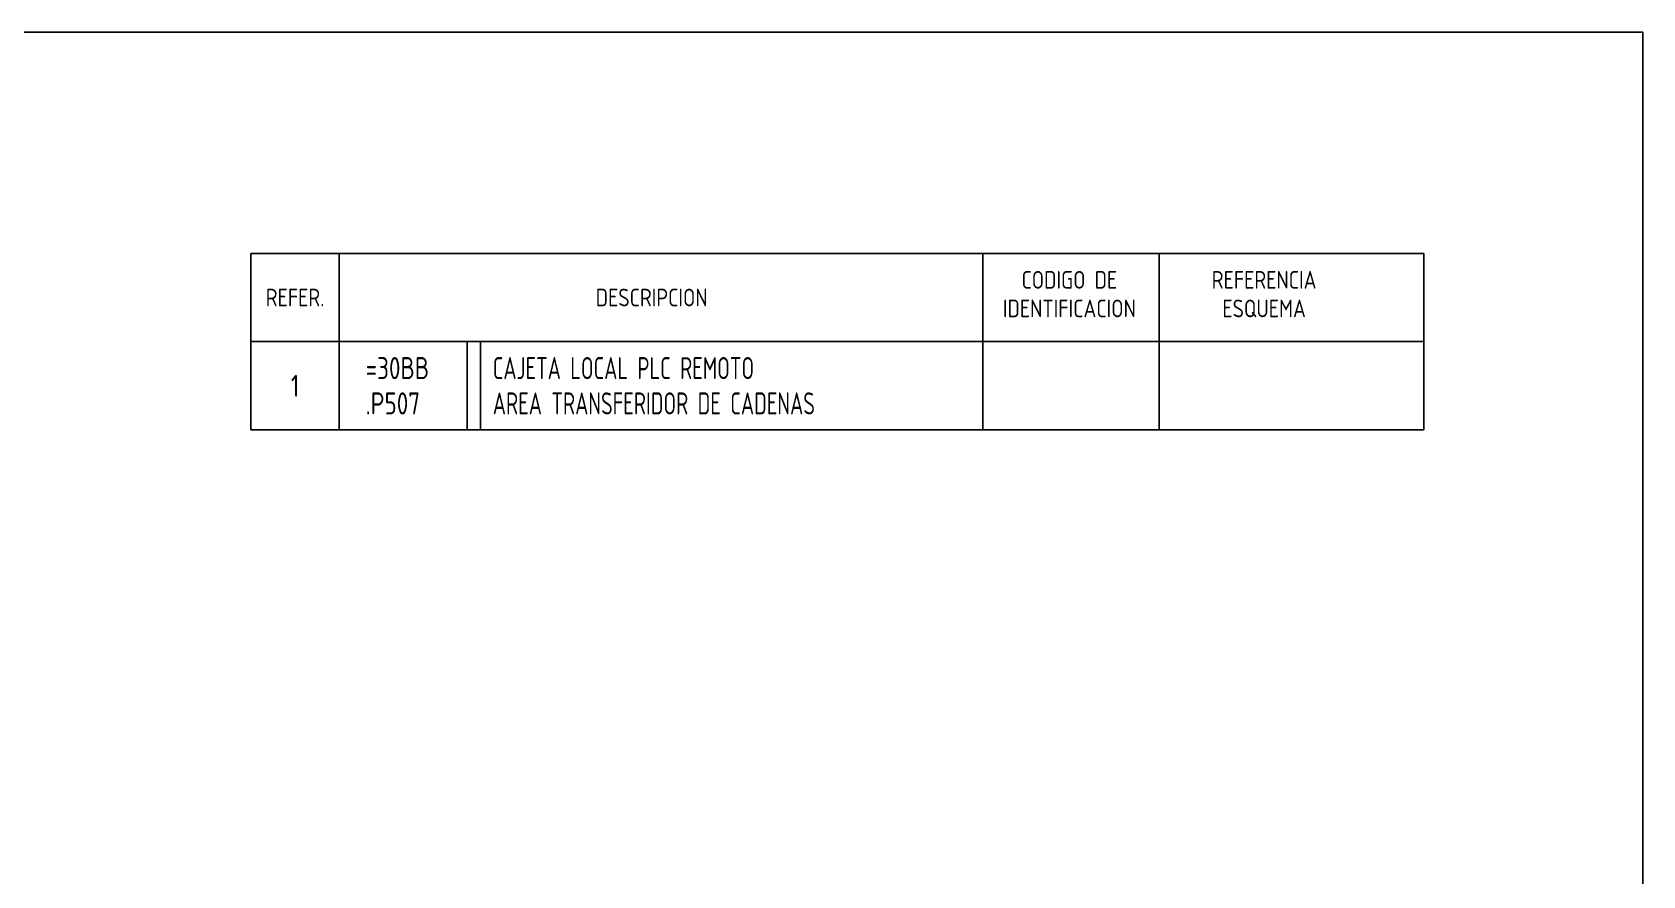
# Model space of a CAD drawing. Extents: x 10 to 656, y -396 to 292.
# Drawn here: x 232.5 to 415, y 196.4 to 292 of the extents above; entities that cross this region are included whole.
import ezdxf
from ezdxf.enums import TextEntityAlignment as Align

# ---------------------------------------------------------------- set-up
doc = ezdxf.new("R2010")
doc.units = 0
doc.header["$LTSCALE"] = 5
doc.header["$MEASUREMENT"] = 0
doc.layers.get('0').update_dxf_attribs({"linetype": 'CONTINUOUS'})
doc.styles.add('DIN', font='DIN.shx', dxfattribs={"width": 0.85})

msp = doc.modelspace()

# ---------------------------------------------------------------- linework, layer by layer
at = {"color": 3}
for p, q in [((161.37, 292), (288.18, 292)), ((288.18, 292), (415, 292)), ((415, 292), (415, 172)), ((390.2, 266.95), (257.28, 266.95)), ((257.28, 266.95), (257.28, 246.95)), ((267.28, 266.95), (267.28, 246.95)), ((340.2, 246.95), (340.2, 266.95)), ((360.2, 246.95), (360.2, 266.95)), ((390.2, 246.95), (390.2, 266.95)), ((390.2, 256.95), (257.28, 256.95)), ((257.28, 246.95), (390.2, 246.95))]:
    msp.add_line(p, q, dxfattribs=at)
for p, q in [((281.78, 256.95), (281.78, 246.95)), ((283.28, 256.95), (283.28, 246.95))]:
    msp.add_line(p, q)

# ---------------------------------------------------------------- texts
at = {"style": 'DIN', "width": 0.85}
for s, p in [('CODIGO DE', (350.02, 262.95)), ('REFERENCIA', (372.09, 262.95)), ('IDENTIFICACION', (350.02, 259.71)), ('ESQUEMA', (372.09, 259.71))]:
    msp.add_text(s, height=2, dxfattribs=at).set_placement(p, align=Align.CENTER)
at = {"style": 'DIN'}
for s, height, width, p in [('REFER.', 2, 0.85, (262.28, 261.95)), ('DESCRIPCION', 2, 0.85, (302.69, 261.95)), ('1', 2.5, 0.8, (262.28, 251.95))]:
    msp.add_text(s, height=height, dxfattribs=dict(at, width=width)).set_placement(p, align=Align.MIDDLE)
for s, width, p in [('=30BB', 0.8, (270.28, 252.7)), ('CAJETA LOCAL PLC REMOTO', 0.7, (284.68, 252.7)), ('.P507', 0.8, (270.28, 248.7)), ('AREA TRANSFERIDOR DE CADENAS', 0.7, (284.68, 248.7))]:
    msp.add_text(s, height=2.5, dxfattribs=dict(at, width=width)).set_placement(p)

doc.saveas('drawing.dxf')
